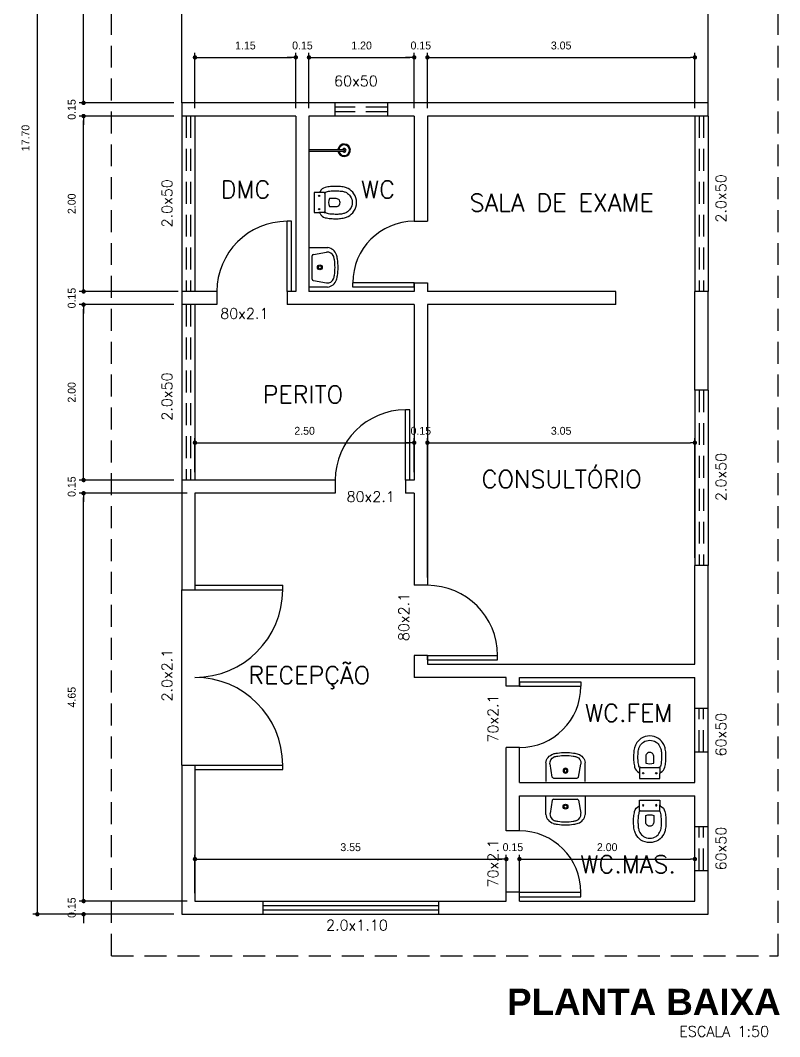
# Model space of a CAD drawing. Extents: x 5.4 to 36.3, y -1.5 to 22.3.
# Drawn here: x 5.39 to 14.05, y -1.49 to 10.1 of the extents above; entities that cross this region are included whole.
import ezdxf
from ezdxf.enums import TextEntityAlignment as Align

# ---------------------------------------------------------------- set-up
doc = ezdxf.new("R2010")
doc.units = 0
doc.header["$MEASUREMENT"] = 0
doc.linetypes.add('HIDDEN', pattern=[0.375, 0.25, -0.125])
doc.layers.get('0').update_dxf_attribs({"linetype": 'CONTINUOUS'})
doc.layers.get('DEFPOINTS').update_dxf_attribs({"linetype": 'CONTINUOUS'})
for name, color, linetype in [('ACESSÓRIO', 2, 'CONTINUOUS'), ('ALVENARIA', 7, 'CONTINUOUS'), ('ALVENARIA1', 44, 'CONTINUOUS'), ('COTA', 1, 'CONTINUOUS'), ('JAPOR', 142, 'CONTINUOUS'), ('TEXTO2', 40, 'CONTINUOUS'), ('TEXTO3', 3, 'CONTINUOUS'), ('TEXTO5', 5, 'CONTINUOUS')]:
    doc.layers.add(name, color=color, linetype=linetype)
doc.styles.add('SANSSERIFBOLD', font='sasb____.pfb')
doc.styles.add('SIMPLEX', font='SIMPLEX.SHX')
doc.dimstyles.new('DIM50', dxfattribs={"dimtxt": 0.09, "dimasz": 0.05, "dimexe": 0.05, "dimexo": 0.09, "dimgap": 0.09, "dimtad": 1, "dimzin": 0, "dimdsep": 46, "dimtxsty": 'Standard', "dimblk": 'DOT', "dimcen": 0.09, "dimadec": 0, "dimazin": 0, "dimtfac": 1, "dimtix": 1, "dimtofl": 0, "dimtmove": 2, "dimatfit": 3, "dimldrblk": 'DOT', "dimfxl": 1, "dimtolj": 1, "dimtzin": 0, "dimarcsym": 0})

# ---------------------------------------------------------------- blocks, each defined once
blk = doc.blocks.new('CHU3')
at = {"layer": 'ACESSÓRIO'}
for p, q in [((-0.016, 0.401), (0.004, 0.401)), ((-0.016, 0), (-0.016, 0.401)), ((0.004, 0), (0.004, 0.401))]:
    blk.add_line(p, q, dxfattribs=at)
for radius, start, end in [(0.0716, 278.0276, 261.9724), (0.0616, 278.0276, 260.6586), (0.0216, 297.5677, 242.4323)]:
    blk.add_arc((-0.006, 0.401), radius, start, end, dxfattribs=at)
blk = doc.blocks.new('PIA')
at = {"layer": 'ACESSÓRIO'}
for p, q in [((0, -0.212), (0, 0)), ((0.45, 0), (0.45, -0.214)), ((0.074, -0.05), (0.048, -0.201)), ((0.088, -0.037), (0.088, -0.037)), ((0.089, -0.037), (0.357, -0.037)), ((0.089, -0.037), (0.357, -0.037)), ((0.371, -0.05), (0.4, -0.198))]:
    blk.add_line(p, q, dxfattribs=at)
for points in [[(0.084, -0.315, 0.034307), (0.132, -0.325, 0.035819), (0.224, -0.332, 0.035819), (0.317, -0.325, 0.037113), (0.369, -0.313, 0.091233)], [(0.093, -0.281, 0.034307), (0.137, -0.29, 0.035819), (0.224, -0.297, 0.035819), (0.312, -0.29, 0.028558), (0.348, -0.283, 0.037113)]]:
    blk.add_lwpolyline(points, format="xyb", dxfattribs=at)
for radius in [0.0274, 0.0174]:
    blk.add_circle((0.225, -0.124), radius, dxfattribs=at)
for centre, radius, start, end in [((0.089, -0.052), 0.015, 90, 170.0432), ((0.357, -0.052), 0.015, 10.9557, 90), ((0.119, -0.2), 0.119, 185.4907, 252.8021), ((0.125, -0.209), 0.078, 174.1033, 247.6386), ((0.32, -0.208), 0.0802, 290.6891, 5.3718), ((0.329, -0.198), 0.122, 289.1742, 351.9763)]:
    blk.add_arc(centre, radius, start, end, dxfattribs=at)
blk = doc.blocks.new('VASO4')
at = {"layer": 'ACESSÓRIO', "linetype": 'Continuous'}
blk.add_line((0.008, 0.129), (0.008, -0.101), dxfattribs=at)
at = {"layer": 'ACESSÓRIO'}
for points in [[(0.008, -0.101), (0.062, -0.101, -0.230445), (0.076, -0.11, 0.23338), (0.136, -0.159, 0.01224), (0.166, -0.164, 0.012146), (0.196, -0.168, 0.027041), (0.266, -0.171, 0.02486), (0.326, -0.166, 0.024258), (0.356, -0.161, 0.054364), (0.396, -0.145, 0.124881), (0.462, -0.086, 0.148509), (0.492, 0.014, 0.148509), (0.462, 0.114, 0.124881), (0.396, 0.173, 0.054364), (0.356, 0.188, 0.024258), (0.326, 0.194, 0.02486), (0.266, 0.198, 0.027041), (0.196, 0.196, 0.012146), (0.166, 0.192, 0.01224), (0.136, 0.186, 0.23338), (0.076, 0.138, -0.230445), (0.062, 0.129), (0.008, 0.129)], [(0.131, 0.116, -0.294455), (0.146, 0.137, -0.039934), (0.174, 0.142, -0.011944), (0.201, 0.146, -0.026776), (0.265, 0.148, -0.024689), (0.319, 0.144, -0.023307), (0.344, 0.14, -0.058725), (0.376, 0.127, -0.118027), (0.421, 0.086, -0.148338), (0.442, 0.014, -0.148338), (0.421, -0.058, -0.118027), (0.376, -0.099, -0.058725), (0.344, -0.112, -0.023307), (0.319, -0.117, -0.024689), (0.265, -0.121, -0.026776), (0.201, -0.118, -0.011944), (0.174, -0.115, -0.039934), (0.146, -0.109, -0.294455), (0.131, -0.089)]]:
    blk.add_lwpolyline(points, format="xyb", dxfattribs=at)
for points in [[(0.124, 0.129), (0.062, 0.129)], [(0.131, 0.119), (0.131, 0.117), (0.131, 0.014), (0.131, -0.09), (0.131, -0.092)], [(0.124, -0.101), (0.062, -0.101)]]:
    blk.add_lwpolyline(points, dxfattribs=at)
blk.add_lwpolyline([(0.296, 0.04, 0.226513), (0.261, 0.059), (0.182, 0.059, 0.186813), (0.182, -0.032), (0.261, -0.032, 0.226513), (0.296, -0.012, 0.326923)], format="xyb", close=True, dxfattribs=at)
for centre in [(0.066, 0.089), (0.066, -0.061)]:
    blk.add_circle(centre, 0.0075, dxfattribs=at)
for centre, start, end in [((0.123, 0.121), 351.7463, 83.809), ((0.123, -0.093), 276.191, 8.2537)]:
    blk.add_arc(centre, 0.00842, start, end, dxfattribs=at)
blk = doc.blocks.new('DOT')
at = {"layer": 'ALVENARIA', "color": 0, "linetype": 'ByBlock'}
blk.add_line((-0.5, 0), (-1, 0), dxfattribs=at)
at = {"layer": 'ALVENARIA', "color": 0, "linetype": 'ByBlock', "const_width": 0.5}
blk.add_lwpolyline([(-0.25, 0, 1), (0.25, 0, 1)], format="xyb", close=True, dxfattribs=at)
blk = doc.blocks.new('*D52')
at = {"color": 0, "linetype": 'ByBlock'}
for p, q in [((7.382, 9.095), (7.382, 9.724)), ((7.432, 9.674), (8.482, 9.674)), ((8.532, 9.095), (8.532, 9.724))]:
    blk.add_line(p, q, dxfattribs=at)
at = {"layer": 'DEFPOINTS', "color": 0, "linetype": 'ByBlock'}
for p in [(8.532, 9.674), (7.382, 9.005), (8.532, 9.005)]:
    blk.add_point(p, dxfattribs=at)
at = {"color": 0, "linetype": 'ByBlock', "xscale": 0.05, "yscale": 0.05, "zscale": 0.05, "rotation": 180}
blk.add_blockref('DOT', (7.382, 9.674), dxfattribs=at)
at = {"color": 0, "linetype": 'ByBlock', "xscale": 0.05, "yscale": 0.05, "zscale": 0.05}
blk.add_blockref('DOT', (8.532, 9.674), dxfattribs=at)
at = {"color": 0, "linetype": 'ByBlock', "insert": (7.957, 9.809), "char_height": 0.09, "attachment_point": 5}
blk.add_mtext('\\A1;1.15', dxfattribs=at)
blk = doc.blocks.new('*D53')
at = {"color": 0, "linetype": 'ByBlock'}
for p, q in [((8.482, 9.674), (8.432, 9.674)), ((8.682, 9.095), (8.682, 9.724)), ((8.732, 9.674), (8.782, 9.674))]:
    blk.add_line(p, q, dxfattribs=at)
at = {"layer": 'DEFPOINTS', "color": 0, "linetype": 'ByBlock'}
for p in [(8.682, 9.674), (8.532, 9.005), (8.682, 9.005)]:
    blk.add_point(p, dxfattribs=at)
at = {"color": 0, "linetype": 'ByBlock', "xscale": 0.05, "yscale": 0.05, "zscale": 0.05}
blk.add_blockref('DOT', (8.532, 9.674), dxfattribs=at)
at = {"color": 0, "linetype": 'ByBlock', "xscale": 0.05, "yscale": 0.05, "zscale": 0.05, "rotation": 180}
blk.add_blockref('DOT', (8.682, 9.674), dxfattribs=at)
at = {"color": 0, "linetype": 'ByBlock', "insert": (8.607, 9.809), "char_height": 0.09, "attachment_point": 5}
blk.add_mtext('\\A1;0.15', dxfattribs=at)
blk = doc.blocks.new('*D54')
at = {"color": 0, "linetype": 'ByBlock'}
for p, q in [((8.732, 9.674), (9.832, 9.674)), ((9.882, 9.095), (9.882, 9.724))]:
    blk.add_line(p, q, dxfattribs=at)
at = {"layer": 'DEFPOINTS', "color": 0, "linetype": 'ByBlock'}
for p in [(9.882, 9.674), (8.682, 9.005), (9.882, 9.005)]:
    blk.add_point(p, dxfattribs=at)
at = {"color": 0, "linetype": 'ByBlock', "xscale": 0.05, "yscale": 0.05, "zscale": 0.05, "rotation": 180}
blk.add_blockref('DOT', (8.682, 9.674), dxfattribs=at)
at = {"color": 0, "linetype": 'ByBlock', "xscale": 0.05, "yscale": 0.05, "zscale": 0.05}
blk.add_blockref('DOT', (9.882, 9.674), dxfattribs=at)
at = {"color": 0, "linetype": 'ByBlock', "insert": (9.282, 9.809), "char_height": 0.09, "attachment_point": 5}
blk.add_mtext('\\A1;1.20', dxfattribs=at)
blk = doc.blocks.new('*D55')
at = {"color": 0, "linetype": 'ByBlock'}
for p, q in [((9.832, 9.674), (9.782, 9.674)), ((10.032, 9.095), (10.032, 9.724)), ((10.082, 9.674), (10.132, 9.674))]:
    blk.add_line(p, q, dxfattribs=at)
at = {"layer": 'DEFPOINTS', "color": 0, "linetype": 'ByBlock'}
for p in [(10.032, 9.674), (9.882, 9.005), (10.032, 9.005)]:
    blk.add_point(p, dxfattribs=at)
at = {"color": 0, "linetype": 'ByBlock', "xscale": 0.05, "yscale": 0.05, "zscale": 0.05}
blk.add_blockref('DOT', (9.882, 9.674), dxfattribs=at)
at = {"color": 0, "linetype": 'ByBlock', "xscale": 0.05, "yscale": 0.05, "zscale": 0.05, "rotation": 180}
blk.add_blockref('DOT', (10.032, 9.674), dxfattribs=at)
at = {"color": 0, "linetype": 'ByBlock', "insert": (9.957, 9.809), "char_height": 0.09, "attachment_point": 5}
blk.add_mtext('\\A1;0.15', dxfattribs=at)
blk = doc.blocks.new('*D56')
at = {"color": 0, "linetype": 'ByBlock'}
for p, q in [((10.082, 9.674), (13.032, 9.674)), ((13.082, 9.095), (13.082, 9.724))]:
    blk.add_line(p, q, dxfattribs=at)
at = {"layer": 'DEFPOINTS', "color": 0, "linetype": 'ByBlock'}
for p in [(13.082, 9.674), (10.032, 9.005), (13.082, 9.005)]:
    blk.add_point(p, dxfattribs=at)
at = {"color": 0, "linetype": 'ByBlock', "xscale": 0.05, "yscale": 0.05, "zscale": 0.05, "rotation": 180}
blk.add_blockref('DOT', (10.032, 9.674), dxfattribs=at)
at = {"color": 0, "linetype": 'ByBlock', "xscale": 0.05, "yscale": 0.05, "zscale": 0.05}
blk.add_blockref('DOT', (13.082, 9.674), dxfattribs=at)
at = {"color": 0, "linetype": 'ByBlock', "insert": (11.557, 9.809), "char_height": 0.09, "attachment_point": 5}
blk.add_mtext('\\A1;3.05', dxfattribs=at)
blk = doc.blocks.new('*D57')
at = {"color": 0, "linetype": 'ByBlock'}
for p, q in [((7.382, 4.945), (7.382, 5.331)), ((9.882, 4.945), (9.882, 5.331)), ((7.432, 5.281), (9.832, 5.281))]:
    blk.add_line(p, q, dxfattribs=at)
at = {"layer": 'DEFPOINTS', "color": 0, "linetype": 'ByBlock'}
for p in [(9.882, 5.281), (7.382, 4.855), (9.882, 4.855)]:
    blk.add_point(p, dxfattribs=at)
at = {"color": 0, "linetype": 'ByBlock', "xscale": 0.05, "yscale": 0.05, "zscale": 0.05, "rotation": 180}
blk.add_blockref('DOT', (7.382, 5.281), dxfattribs=at)
at = {"color": 0, "linetype": 'ByBlock', "xscale": 0.05, "yscale": 0.05, "zscale": 0.05}
blk.add_blockref('DOT', (9.882, 5.281), dxfattribs=at)
at = {"color": 0, "linetype": 'ByBlock', "insert": (8.632, 5.416), "char_height": 0.09, "attachment_point": 5}
blk.add_mtext('\\A1;2.50', dxfattribs=at)
blk = doc.blocks.new('*D58')
at = {"color": 0, "linetype": 'ByBlock'}
for p, q in [((10.032, 3.745), (10.032, 5.331)), ((9.832, 5.281), (9.782, 5.281)), ((10.082, 5.281), (10.132, 5.281))]:
    blk.add_line(p, q, dxfattribs=at)
at = {"layer": 'DEFPOINTS', "color": 0, "linetype": 'ByBlock'}
for p in [(10.032, 5.281), (9.882, 4.855), (10.032, 3.655)]:
    blk.add_point(p, dxfattribs=at)
at = {"color": 0, "linetype": 'ByBlock', "xscale": 0.05, "yscale": 0.05, "zscale": 0.05}
blk.add_blockref('DOT', (9.882, 5.281), dxfattribs=at)
at = {"color": 0, "linetype": 'ByBlock', "xscale": 0.05, "yscale": 0.05, "zscale": 0.05, "rotation": 180}
blk.add_blockref('DOT', (10.032, 5.281), dxfattribs=at)
at = {"color": 0, "linetype": 'ByBlock', "insert": (9.957, 5.416), "char_height": 0.09, "attachment_point": 5}
blk.add_mtext('\\A1;0.15', dxfattribs=at)
blk = doc.blocks.new('*D59')
at = {"color": 0, "linetype": 'ByBlock'}
for p, q in [((13.082, 3.97), (13.082, 5.331)), ((10.082, 5.281), (13.032, 5.281))]:
    blk.add_line(p, q, dxfattribs=at)
at = {"layer": 'DEFPOINTS', "color": 0, "linetype": 'ByBlock'}
for p in [(13.082, 5.281), (13.082, 3.88), (10.032, 3.655)]:
    blk.add_point(p, dxfattribs=at)
at = {"color": 0, "linetype": 'ByBlock', "xscale": 0.05, "yscale": 0.05, "zscale": 0.05, "rotation": 180}
blk.add_blockref('DOT', (10.032, 5.281), dxfattribs=at)
at = {"color": 0, "linetype": 'ByBlock', "xscale": 0.05, "yscale": 0.05, "zscale": 0.05}
blk.add_blockref('DOT', (13.082, 5.281), dxfattribs=at)
at = {"color": 0, "linetype": 'ByBlock', "insert": (11.557, 5.416), "char_height": 0.09, "attachment_point": 5}
blk.add_mtext('\\A1;3.05', dxfattribs=at)
blk = doc.blocks.new('*D60')
at = {"color": 0, "linetype": 'ByBlock'}
for p, q in [((7.382, 0.145), (7.382, 0.584)), ((10.932, 0.145), (10.932, 0.584)), ((7.432, 0.534), (10.882, 0.534))]:
    blk.add_line(p, q, dxfattribs=at)
at = {"layer": 'DEFPOINTS', "color": 0, "linetype": 'ByBlock'}
for p in [(10.932, 0.534), (7.382, 0.055), (10.932, 0.055)]:
    blk.add_point(p, dxfattribs=at)
at = {"color": 0, "linetype": 'ByBlock', "xscale": 0.05, "yscale": 0.05, "zscale": 0.05, "rotation": 180}
blk.add_blockref('DOT', (7.382, 0.534), dxfattribs=at)
at = {"color": 0, "linetype": 'ByBlock', "xscale": 0.05, "yscale": 0.05, "zscale": 0.05}
blk.add_blockref('DOT', (10.932, 0.534), dxfattribs=at)
at = {"color": 0, "linetype": 'ByBlock', "insert": (9.157, 0.669), "char_height": 0.09, "attachment_point": 5}
blk.add_mtext('\\A1;3.55', dxfattribs=at)
blk = doc.blocks.new('*D61')
at = {"color": 0, "linetype": 'ByBlock'}
for p, q in [((11.082, 0.145), (11.082, 0.584)), ((10.882, 0.534), (10.832, 0.534)), ((11.132, 0.534), (11.182, 0.534))]:
    blk.add_line(p, q, dxfattribs=at)
at = {"layer": 'DEFPOINTS', "color": 0, "linetype": 'ByBlock'}
for p in [(11.082, 0.534), (10.932, 0.055), (11.082, 0.055)]:
    blk.add_point(p, dxfattribs=at)
at = {"color": 0, "linetype": 'ByBlock', "xscale": 0.05, "yscale": 0.05, "zscale": 0.05}
blk.add_blockref('DOT', (10.932, 0.534), dxfattribs=at)
at = {"color": 0, "linetype": 'ByBlock', "xscale": 0.05, "yscale": 0.05, "zscale": 0.05, "rotation": 180}
blk.add_blockref('DOT', (11.082, 0.534), dxfattribs=at)
at = {"color": 0, "linetype": 'ByBlock', "insert": (11.007, 0.669), "char_height": 0.09, "attachment_point": 5}
blk.add_mtext('\\A1;0.15', dxfattribs=at)
blk = doc.blocks.new('*D62')
at = {"color": 0, "linetype": 'ByBlock'}
for p, q in [((13.082, 0.145), (13.082, 0.584)), ((11.132, 0.534), (13.032, 0.534))]:
    blk.add_line(p, q, dxfattribs=at)
at = {"layer": 'DEFPOINTS', "color": 0, "linetype": 'ByBlock'}
for p in [(13.082, 0.534), (11.082, 0.055), (13.082, 0.055)]:
    blk.add_point(p, dxfattribs=at)
at = {"color": 0, "linetype": 'ByBlock', "xscale": 0.05, "yscale": 0.05, "zscale": 0.05, "rotation": 180}
blk.add_blockref('DOT', (11.082, 0.534), dxfattribs=at)
at = {"color": 0, "linetype": 'ByBlock', "xscale": 0.05, "yscale": 0.05, "zscale": 0.05}
blk.add_blockref('DOT', (13.082, 0.534), dxfattribs=at)
at = {"color": 0, "linetype": 'ByBlock', "insert": (12.082, 0.669), "char_height": 0.09, "attachment_point": 5}
blk.add_mtext('\\A1;2.00', dxfattribs=at)
blk = doc.blocks.new('*D63')
at = {"color": 0, "linetype": 'ByBlock'}
for p, q in [((6.112, 0.105), (6.112, 0.155)), ((7.292, 0.055), (6.062, 0.055)), ((7.142, -0.095), (6.062, -0.095)), ((6.112, -0.145), (6.112, -0.195))]:
    blk.add_line(p, q, dxfattribs=at)
at = {"layer": 'DEFPOINTS', "color": 0, "linetype": 'ByBlock'}
for p in [(6.112, 0.055), (7.382, 0.055), (7.232, -0.095)]:
    blk.add_point(p, dxfattribs=at)
at = {"color": 0, "linetype": 'ByBlock', "xscale": 0.05, "yscale": 0.05, "zscale": 0.05}
for p, rotation in [((6.112, 0.055), 270), ((6.112, -0.095), 90)]:
    blk.add_blockref('DOT', p, dxfattribs=dict(at, rotation=rotation))
at = {"color": 0, "linetype": 'ByBlock', "insert": (5.977, -0.02), "char_height": 0.09, "attachment_point": 5, "rotation": 90}
blk.add_mtext('\\A1;0.15', dxfattribs=at)
blk = doc.blocks.new('*D64')
at = {"color": 0, "linetype": 'ByBlock'}
for p, q in [((7.292, 4.705), (6.062, 4.705)), ((6.112, 0.105), (6.112, 4.655))]:
    blk.add_line(p, q, dxfattribs=at)
at = {"layer": 'DEFPOINTS', "color": 0, "linetype": 'ByBlock'}
for p in [(6.112, 4.705), (7.382, 4.705), (7.382, 0.055)]:
    blk.add_point(p, dxfattribs=at)
at = {"color": 0, "linetype": 'ByBlock', "xscale": 0.05, "yscale": 0.05, "zscale": 0.05}
for p, rotation in [((6.112, 4.705), 90), ((6.112, 0.055), 270)]:
    blk.add_blockref('DOT', p, dxfattribs=dict(at, rotation=rotation))
at = {"color": 0, "linetype": 'ByBlock', "insert": (5.977, 2.38), "char_height": 0.09, "attachment_point": 5, "rotation": 90}
blk.add_mtext('\\A1;4.65', dxfattribs=at)
blk = doc.blocks.new('*D65')
at = {"color": 0, "linetype": 'ByBlock'}
for p, q in [((6.112, 4.905), (6.112, 4.955)), ((7.142, 4.855), (6.062, 4.855)), ((6.112, 4.655), (6.112, 4.605))]:
    blk.add_line(p, q, dxfattribs=at)
at = {"layer": 'DEFPOINTS', "color": 0, "linetype": 'ByBlock'}
for p in [(6.112, 4.855), (7.232, 4.855), (7.382, 4.705)]:
    blk.add_point(p, dxfattribs=at)
at = {"color": 0, "linetype": 'ByBlock', "xscale": 0.05, "yscale": 0.05, "zscale": 0.05}
for p, rotation in [((6.112, 4.855), 270), ((6.112, 4.705), 90)]:
    blk.add_blockref('DOT', p, dxfattribs=dict(at, rotation=rotation))
at = {"color": 0, "linetype": 'ByBlock', "insert": (5.977, 4.78), "char_height": 0.09, "attachment_point": 5, "rotation": 90}
blk.add_mtext('\\A1;0.15', dxfattribs=at)
blk = doc.blocks.new('*D66')
at = {"color": 0, "linetype": 'ByBlock'}
for p, q in [((7.142, 6.855), (6.062, 6.855)), ((6.112, 4.905), (6.112, 6.805))]:
    blk.add_line(p, q, dxfattribs=at)
at = {"layer": 'DEFPOINTS', "color": 0, "linetype": 'ByBlock'}
for p in [(6.112, 6.855), (7.232, 6.855), (7.232, 4.855)]:
    blk.add_point(p, dxfattribs=at)
at = {"color": 0, "linetype": 'ByBlock', "xscale": 0.05, "yscale": 0.05, "zscale": 0.05}
for p, rotation in [((6.112, 6.855), 90), ((6.112, 4.855), 270)]:
    blk.add_blockref('DOT', p, dxfattribs=dict(at, rotation=rotation))
at = {"color": 0, "linetype": 'ByBlock', "insert": (5.977, 5.855), "char_height": 0.09, "attachment_point": 5, "rotation": 90}
blk.add_mtext('\\A1;2.00', dxfattribs=at)
blk = doc.blocks.new('*D67')
at = {"color": 0, "linetype": 'ByBlock'}
for p, q in [((6.112, 7.055), (6.112, 7.105)), ((7.192, 7.005), (6.062, 7.005)), ((6.112, 6.805), (6.112, 6.755))]:
    blk.add_line(p, q, dxfattribs=at)
at = {"layer": 'DEFPOINTS', "color": 0, "linetype": 'ByBlock'}
for p in [(6.112, 7.005), (7.282, 7.005), (7.232, 6.855)]:
    blk.add_point(p, dxfattribs=at)
at = {"color": 0, "linetype": 'ByBlock', "xscale": 0.05, "yscale": 0.05, "zscale": 0.05}
for p, rotation in [((6.112, 7.005), 270), ((6.112, 6.855), 90)]:
    blk.add_blockref('DOT', p, dxfattribs=dict(at, rotation=rotation))
at = {"color": 0, "linetype": 'ByBlock', "insert": (5.977, 6.93), "char_height": 0.09, "attachment_point": 5, "rotation": 90}
blk.add_mtext('\\A1;0.15', dxfattribs=at)
blk = doc.blocks.new('*D68')
at = {"color": 0, "linetype": 'ByBlock'}
for p, q in [((7.142, 9.005), (6.062, 9.005)), ((6.112, 7.055), (6.112, 8.955))]:
    blk.add_line(p, q, dxfattribs=at)
at = {"layer": 'DEFPOINTS', "color": 0, "linetype": 'ByBlock'}
for p in [(6.112, 9.005), (7.232, 9.005), (7.282, 7.005)]:
    blk.add_point(p, dxfattribs=at)
at = {"color": 0, "linetype": 'ByBlock', "xscale": 0.05, "yscale": 0.05, "zscale": 0.05}
for p, rotation in [((6.112, 9.005), 90), ((6.112, 7.005), 270)]:
    blk.add_blockref('DOT', p, dxfattribs=dict(at, rotation=rotation))
at = {"color": 0, "linetype": 'ByBlock', "insert": (5.977, 8.005), "char_height": 0.09, "attachment_point": 5, "rotation": 90}
blk.add_mtext('\\A1;2.00', dxfattribs=at)
blk = doc.blocks.new('*D69')
at = {"color": 0, "linetype": 'ByBlock'}
for p, q in [((7.142, 9.155), (6.062, 9.155)), ((6.112, 9.205), (6.112, 9.255)), ((6.112, 8.955), (6.112, 8.905))]:
    blk.add_line(p, q, dxfattribs=at)
at = {"layer": 'DEFPOINTS', "color": 0, "linetype": 'ByBlock'}
for p in [(6.112, 9.155), (7.232, 9.155), (7.232, 9.005)]:
    blk.add_point(p, dxfattribs=at)
at = {"color": 0, "linetype": 'ByBlock', "xscale": 0.05, "yscale": 0.05, "zscale": 0.05}
for p, rotation in [((6.112, 9.155), 270), ((6.112, 9.005), 90)]:
    blk.add_blockref('DOT', p, dxfattribs=dict(at, rotation=rotation))
at = {"color": 0, "linetype": 'ByBlock', "insert": (5.977, 9.08), "char_height": 0.09, "attachment_point": 5, "rotation": 90}
blk.add_mtext('\\A1;0.15', dxfattribs=at)
blk = doc.blocks.new('*D70')
at = {"color": 0, "linetype": 'ByBlock'}
for p, q in [((7.142, 12.155), (6.062, 12.155)), ((6.112, 9.205), (6.112, 12.105))]:
    blk.add_line(p, q, dxfattribs=at)
at = {"layer": 'DEFPOINTS', "color": 0, "linetype": 'ByBlock'}
for p in [(6.112, 12.155), (7.232, 12.155), (7.232, 9.155)]:
    blk.add_point(p, dxfattribs=at)
at = {"color": 0, "linetype": 'ByBlock', "xscale": 0.05, "yscale": 0.05, "zscale": 0.05}
for p, rotation in [((6.112, 12.155), 90), ((6.112, 9.155), 270)]:
    blk.add_blockref('DOT', p, dxfattribs=dict(at, rotation=rotation))
at = {"color": 0, "linetype": 'ByBlock', "insert": (5.977, 10.655), "char_height": 0.09, "attachment_point": 5, "rotation": 90}
blk.add_mtext('\\A1;3.00', dxfattribs=at)
blk = doc.blocks.new('*D76')
at = {"color": 0, "linetype": 'ByBlock'}
for p, q in [((7.142, 17.605), (5.535, 17.605)), ((5.585, -0.045), (5.585, 17.555)), ((7.142, -0.095), (5.535, -0.095))]:
    blk.add_line(p, q, dxfattribs=at)
at = {"layer": 'DEFPOINTS', "color": 0, "linetype": 'ByBlock'}
for p in [(5.585, 17.605), (7.232, 17.605), (7.232, -0.095)]:
    blk.add_point(p, dxfattribs=at)
at = {"color": 0, "linetype": 'ByBlock', "xscale": 0.05, "yscale": 0.05, "zscale": 0.05}
for p, rotation in [((5.585, 17.605), 90), ((5.585, -0.095), 270)]:
    blk.add_blockref('DOT', p, dxfattribs=dict(at, rotation=rotation))
at = {"color": 0, "linetype": 'ByBlock', "insert": (5.45, 8.755), "char_height": 0.09, "attachment_point": 5, "rotation": 90}
blk.add_mtext('\\A1;17.70', dxfattribs=at)

msp = doc.modelspace()

# ---------------------------------------------------------------- linework, layer by layer
at = {"layer": 'ALVENARIA'}
for p, q in [((7.232, 9.155), (7.232, 9.005)), ((8.982, 9.155), (7.232, 9.155)), ((8.982, 9.005), (8.982, 9.155)), ((13.232, 9.155), (9.582, 9.155)), ((9.582, 9.005), (9.582, 9.155)), ((13.232, 9.005), (13.232, 9.155)), ((8.532, 9.005), (7.232, 9.005)), ((8.532, 9.005), (8.532, 7.005)), ((8.682, 9.005), (8.682, 7.005)), ((8.982, 9.005), (8.682, 9.005)), ((9.882, 9.005), (9.582, 9.005)), ((9.882, 9.005), (9.882, 7.805)), ((10.032, 9.005), (10.032, 7.805)), ((13.232, 9.005), (10.032, 9.005)), ((9.882, 7.805), (10.032, 7.805)), ((9.882, 7.105), (10.032, 7.105)), ((9.882, 7.105), (9.882, 7.005)), ((10.032, 7.105), (10.032, 7.005)), ((7.232, 7.005), (7.232, 6.855)), ((7.632, 7.005), (7.232, 7.005)), ((7.632, 7.005), (7.632, 6.855)), ((8.532, 7.005), (8.432, 7.005)), ((8.432, 7.005), (8.432, 6.855)), ((9.882, 7.005), (8.682, 7.005)), ((12.182, 7.005), (10.032, 7.005)), ((12.182, 6.855), (12.182, 7.005)), ((13.232, 7.005), (13.082, 7.005)), ((13.082, 5.88), (13.082, 7.005)), ((13.232, 5.88), (13.232, 7.005)), ((7.632, 6.855), (7.232, 6.855)), ((9.882, 6.855), (8.432, 6.855)), ((9.882, 6.855), (9.882, 4.855)), ((12.182, 6.855), (10.032, 6.855)), ((10.032, 6.855), (10.032, 3.655)), ((13.232, 5.88), (13.082, 5.88)), ((7.232, 4.855), (7.232, 3.605)), ((8.982, 4.855), (7.232, 4.855)), ((8.982, 4.855), (8.982, 4.705)), ((9.882, 4.855), (9.782, 4.855)), ((9.782, 4.855), (9.782, 4.705)), ((7.382, 4.705), (7.382, 3.605)), ((8.982, 4.705), (7.382, 4.705)), ((9.882, 4.705), (9.782, 4.705)), ((9.882, 4.705), (9.882, 3.655)), ((13.232, 3.88), (13.082, 3.88)), ((13.082, 2.755), (13.082, 3.88)), ((13.232, 2.255), (13.232, 3.88)), ((7.232, 3.605), (7.382, 3.605)), ((10.032, 3.655), (9.882, 3.655)), ((10.032, 2.855), (9.882, 2.855)), ((9.882, 2.855), (9.882, 2.605)), ((10.032, 2.855), (10.032, 2.755)), ((10.032, 2.755), (13.082, 2.755)), ((10.932, 2.605), (9.882, 2.605)), ((10.932, 2.505), (10.932, 2.605)), ((11.082, 2.605), (13.082, 2.605)), ((11.082, 2.505), (11.082, 2.605)), ((13.082, 2.255), (13.082, 2.605)), ((11.082, 2.505), (10.932, 2.505)), ((13.082, 2.255), (13.232, 2.255)), ((11.082, 1.805), (10.932, 1.805)), ((10.932, 0.855), (10.932, 1.805)), ((11.082, 1.405), (11.082, 1.805)), ((13.082, 1.405), (13.082, 1.755)), ((13.082, 1.755), (13.232, 1.755)), ((13.232, 0.905), (13.232, 1.755)), ((7.232, 1.605), (7.382, 1.605)), ((7.232, 1.605), (7.232, -0.095)), ((7.382, 1.605), (7.382, 0.055)), ((11.082, 1.405), (13.082, 1.405)), ((11.082, 1.255), (13.082, 1.255)), ((11.082, 0.855), (11.082, 1.255)), ((13.082, 0.905), (13.082, 1.255)), ((11.082, 0.855), (10.932, 0.855)), ((13.082, 0.905), (13.232, 0.905)), ((13.082, 0.055), (13.082, 0.405)), ((13.082, 0.405), (13.232, 0.405)), ((13.232, -0.095), (13.232, 0.405)), ((10.932, 0.055), (10.932, 0.155)), ((11.082, 0.155), (10.932, 0.155)), ((11.082, 0.055), (11.082, 0.155)), ((7.382, 0.055), (8.157, 0.055)), ((8.157, 0.055), (8.157, -0.095)), ((10.157, 0.055), (10.157, -0.095)), ((10.157, 0.055), (10.932, 0.055)), ((11.082, 0.055), (13.082, 0.055)), ((7.232, -0.095), (8.157, -0.095)), ((10.157, -0.095), (13.232, -0.095))]:
    msp.add_line(p, q, dxfattribs=at)
at = {"layer": 'ALVENARIA1', "linetype": 'HIDDEN'}
for p, q in [((6.432, -0.568), (6.432, 18.405)), ((14.032, -0.568), (14.032, 18.405)), ((6.432, -0.568), (14.032, -0.568))]:
    msp.add_line(p, q, dxfattribs=at)
at = {"layer": 'ALVENARIA1'}
for p, q in [((7.232, 9.155), (7.232, 12.155)), ((13.232, 9.155), (13.232, 12.155)), ((7.232, 1.605), (7.232, 3.605))]:
    msp.add_line(p, q, dxfattribs=at)
at = {"layer": 'JAPOR', "linetype": 'Continuous'}
for p, q in [((9.582, 9.155), (8.982, 9.155)), ((9.582, 9.005), (8.982, 9.005))]:
    msp.add_line(p, q, dxfattribs=at)
at = {"layer": 'JAPOR', "linetype": 'HIDDEN'}
for p, q in [((9.582, 9.105), (8.982, 9.105)), ((9.582, 9.055), (8.982, 9.055)), ((7.282, 9.005), (7.282, 7.005)), ((7.332, 9.005), (7.332, 7.005)), ((13.132, 9.005), (13.132, 7.005)), ((13.182, 9.005), (13.182, 7.005)), ((7.282, 6.855), (7.282, 4.855)), ((7.332, 6.855), (7.332, 4.855)), ((13.132, 5.88), (13.132, 3.88)), ((13.182, 5.88), (13.182, 3.88)), ((13.132, 1.755), (13.132, 2.255)), ((13.182, 1.755), (13.182, 2.255)), ((13.132, 0.405), (13.132, 0.905)), ((13.182, 0.405), (13.182, 0.905))]:
    msp.add_line(p, q, dxfattribs=at)
at = {"layer": 'JAPOR'}
for p, q in [((7.232, 9.005), (7.232, 7.005)), ((7.382, 9.005), (7.382, 7.005)), ((13.082, 9.005), (13.082, 7.005)), ((13.232, 9.005), (13.232, 7.005)), ((8.432, 7.005), (8.432, 7.805)), ((8.482, 7.805), (8.432, 7.805)), ((8.482, 7.005), (8.482, 7.805)), ((9.882, 7.105), (9.182, 7.105)), ((9.182, 7.055), (9.182, 7.105)), ((9.882, 7.055), (9.882, 7.105)), ((8.482, 7.005), (8.432, 7.005)), ((9.882, 7.055), (9.182, 7.055)), ((7.232, 6.855), (7.232, 4.855)), ((7.382, 6.855), (7.382, 4.855)), ((13.082, 5.88), (13.082, 3.88)), ((13.232, 5.88), (13.232, 3.88)), ((9.782, 4.855), (9.782, 5.655)), ((9.832, 5.655), (9.782, 5.655)), ((9.832, 4.855), (9.832, 5.655)), ((9.832, 4.855), (9.782, 4.855)), ((7.382, 3.655), (8.382, 3.655)), ((7.382, 3.605), (8.382, 3.605)), ((8.382, 3.605), (8.382, 3.655)), ((10.032, 2.855), (10.832, 2.855)), ((10.032, 2.805), (10.032, 2.855)), ((10.032, 2.805), (10.832, 2.805)), ((10.832, 2.805), (10.832, 2.855)), ((11.082, 2.555), (11.782, 2.555)), ((11.082, 2.555), (11.082, 2.505)), ((11.782, 2.555), (11.782, 2.505)), ((11.082, 2.505), (11.782, 2.505)), ((13.082, 1.755), (13.082, 2.255)), ((13.232, 1.755), (13.232, 2.255)), ((7.382, 1.605), (8.382, 1.605)), ((7.382, 1.555), (8.382, 1.555)), ((8.382, 1.555), (8.382, 1.605)), ((13.082, 0.405), (13.082, 0.905)), ((13.232, 0.405), (13.232, 0.905)), ((11.082, 0.155), (11.782, 0.155)), ((11.082, 0.105), (11.082, 0.155)), ((11.782, 0.105), (11.782, 0.155)), ((8.157, 0.055), (10.157, 0.055)), ((8.157, 0.005), (10.157, 0.005)), ((11.082, 0.105), (11.782, 0.105)), ((8.157, -0.045), (10.157, -0.045)), ((8.157, -0.095), (10.157, -0.095))]:
    msp.add_line(p, q, dxfattribs=at)
for centre, radius, start, end in [((8.432, 7.005), 0.8, 90, 180), ((9.882, 7.105), 0.7, 90, 180), ((9.782, 4.855), 0.8, 90, 180), ((7.382, 3.605), 1, 270, 360), ((10.032, 2.855), 0.8, 360, 90), ((7.382, 1.605), 1, 0, 90), ((11.082, 2.505), 0.7, 270, 0), ((11.082, 0.155), 0.7, 360, 90)]:
    msp.add_arc(centre, radius, start, end, dxfattribs=at)

# ---------------------------------------------------------------- block references
at = {"layer": 'ACESSÓRIO'}
for name, p, rotation in [('CHU3', (8.682, 8.609), 270), ('PIA', (8.682, 7.055), 90), ('VASO4', (12.581, 1.446), 90)]:
    msp.add_blockref(name, p, dxfattribs=dict(at, rotation=rotation))
for name, p in [('VASO4', (8.732, 8.005)), ('PIA', (11.382, 1.255))]:
    msp.add_blockref(name, p, dxfattribs=at)
at = {"layer": 'ACESSÓRIO', "xscale": -1}
for name, p, rotation in [('PIA', (11.382, 1.418), 180), ('VASO4', (12.581, 1.213), 90)]:
    msp.add_blockref(name, p, dxfattribs=dict(at, rotation=rotation))

# ---------------------------------------------------------------- texts
at = {"layer": 'TEXTO2', "style": 'SIMPLEX'}
for s, p in [('60x50', (9.217, 9.345)), ('80x2.1', (7.945, 6.694)), ('80x2.1', (9.386, 4.605)), ('2.0x1.10', (9.229, -0.28)), ('ESCALA 1:50', (13.416, -1.491))]:
    msp.add_text(s, height=0.12, dxfattribs=at).set_placement(p, align=Align.CENTER)
for s, p in [('2.0x50', (7.123, 8.01)), ('2.0x50', (13.44, 8.066)), ('2.0x50', (7.123, 5.807)), ('2.0x50', (13.44, 4.89)), ('80x2.1', (9.823, 3.294)), ('2.0x2.1', (7.123, 2.631)), ('70x2.1', (10.84, 2.136)), ('60x50', (13.44, 1.953)), ('60x50', (13.44, 0.654)), ('70x2.1', (10.84, 0.485))]:
    msp.add_text(s, height=0.12, rotation=90, dxfattribs=at).set_placement(p, align=Align.CENTER)
at = {"layer": 'TEXTO3', "style": 'SIMPLEX'}
for s, p in [('DMC', (7.958, 8.068)), ('WC', (9.469, 8.068)), ('SALA DE EXAME', (11.563, 7.917)), ('PERITO', (8.613, 5.73)), ('CONSULTÓRIO', (11.563, 4.766)), ('RECEPÇÃO', (8.685, 2.531)), ('WC.FEM', (12.328, 2.1)), ('WC.MAS.', (12.321, 0.375))]:
    msp.add_text(s, height=0.2, dxfattribs=at).set_placement(p, align=Align.CENTER)
at = {"layer": 'TEXTO5', "style": 'SANSSERIFBOLD'}
msp.add_text('PLANTA BAIXA', height=0.3, dxfattribs=at).set_placement((14.06, -1.243), align=Align.RIGHT)

# ---------------------------------------------------------------- dimensions: what is measured, and where the dimension line sits
at = {"layer": 'COTA'}
for base, p2, picture, middle in [((5.585, 17.605), (7.232, 17.605), '*D76', (5.45, 8.755)), ((6.112, 0.055), (7.382, 0.055), '*D63', (5.977, -0.02))]:
    dim = msp.add_linear_dim(base=base, p1=(7.232, -0.095), p2=p2, angle=90, dimstyle='DIM50', dxfattribs=at)
    dim.commit()
    dim.dimension.update_dxf_attribs({"geometry": picture, "text_midpoint": middle})
for base, p1, p2, picture, middle in [((6.112, 12.155), (7.232, 9.155), (7.232, 12.155), '*D70', (5.977, 10.655)), ((6.112, 9.155), (7.232, 9.005), (7.232, 9.155), '*D69', (5.977, 9.08)), ((6.112, 9.005), (7.282, 7.005), (7.232, 9.005), '*D68', (5.977, 8.005)), ((6.112, 7.005), (7.232, 6.855), (7.282, 7.005), '*D67', (5.977, 6.93)), ((6.112, 6.855), (7.232, 4.855), (7.232, 6.855), '*D66', (5.977, 5.855)), ((6.112, 4.855), (7.382, 4.705), (7.232, 4.855), '*D65', (5.977, 4.78)), ((6.112, 4.705), (7.382, 0.055), (7.382, 4.705), '*D64', (5.977, 2.38))]:
    dim = msp.add_linear_dim(base=base, p1=p1, p2=p2, angle=90, dimstyle='DIM50', override={"dimse1": 1}, dxfattribs=at)
    dim.commit()
    dim.dimension.update_dxf_attribs({"geometry": picture, "text_midpoint": middle})
for base, p1, p2, picture, middle in [((8.532, 9.674), (7.382, 9.005), (8.532, 9.005), '*D52', (7.957, 9.809)), ((9.882, 5.281), (7.382, 4.855), (9.882, 4.855), '*D57', (8.632, 5.416)), ((10.932, 0.534), (7.382, 0.055), (10.932, 0.055), '*D60', (9.157, 0.669))]:
    dim = msp.add_linear_dim(base=base, p1=p1, p2=p2, dimstyle='DIM50', dxfattribs=at)
    dim.commit()
    dim.dimension.update_dxf_attribs({"geometry": picture, "text_midpoint": middle})
for base, p1, p2, picture, middle in [((8.682, 9.674), (8.532, 9.005), (8.682, 9.005), '*D53', (8.607, 9.809)), ((9.882, 9.674), (8.682, 9.005), (9.882, 9.005), '*D54', (9.282, 9.809)), ((10.032, 9.674), (9.882, 9.005), (10.032, 9.005), '*D55', (9.957, 9.809)), ((13.082, 9.674), (10.032, 9.005), (13.082, 9.005), '*D56', (11.557, 9.809)), ((10.032, 5.281), (9.882, 4.855), (10.032, 3.655), '*D58', (9.957, 5.416)), ((13.082, 5.281), (10.032, 3.655), (13.082, 3.88), '*D59', (11.557, 5.416)), ((11.082, 0.534), (10.932, 0.055), (11.082, 0.055), '*D61', (11.007, 0.669)), ((13.082, 0.534), (11.082, 0.055), (13.082, 0.055), '*D62', (12.082, 0.669))]:
    dim = msp.add_linear_dim(base=base, p1=p1, p2=p2, dimstyle='DIM50', override={"dimse1": 1}, dxfattribs=at)
    dim.commit()
    dim.dimension.update_dxf_attribs({"geometry": picture, "text_midpoint": middle})

doc.saveas('drawing.dxf')
